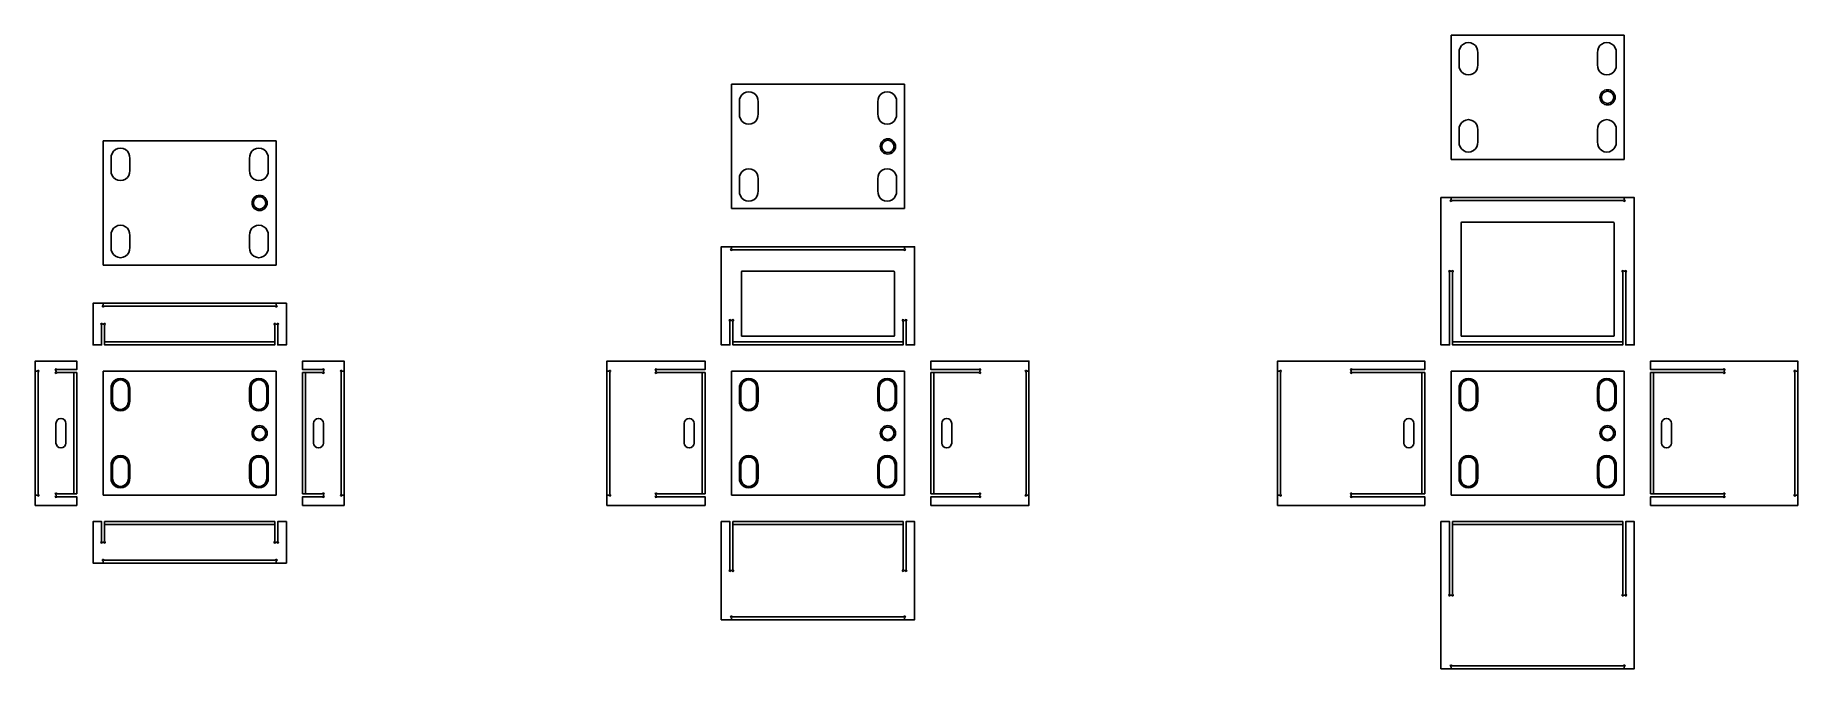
# Model space of a CAD drawing. Header units: millimetres. Extents: x -10143 to -2960, y -1379 to 1203.
import ezdxf

# ---------------------------------------------------------------- set-up
doc = ezdxf.new("R2010")
doc.units = ezdxf.units.MM
doc.header["$MEASUREMENT"] = 0
for name, color, linetype, true_color in [('CUT', 178, 'Continuous', 0x000000), ('Layer 01', 1, 'Continuous', 0xff0000), ('POKET - 35mm', 1, 'Continuous', 0xff0000)]:
    doc.layers.add(name, color=color, linetype=linetype, true_color=true_color)

msp = doc.modelspace()

# ---------------------------------------------------------------- linework, layer by layer
at = {"layer": 'CUT'}
for p, q in [((-4331.6, -20.9), (-4331.6, 438.1)), ((-4328.6, 441.1), (-4019.6, 441.1)), ((-3710.6, 441.1), (-4019.6, 441.1)), ((-3707.6, -20.9), (-3707.6, 438.1)), ((-7264.8, -20.9), (-7264.8, 238.1)), ((-7261.8, 241.1), (-6952.8, 241.1)), ((-6643.8, 241.1), (-6952.8, 241.1)), ((-6640.8, -20.9), (-6640.8, 238.1)), ((-6952.8, -23.9), (-7261.8, -23.9)), ((-6952.8, -23.9), (-6643.8, -23.9)), ((-4019.6, -23.9), (-4328.6, -23.9)), ((-4019.6, -23.9), (-3710.6, -23.9)), ((-9827.6, -286.9), (-9827.6, -236.9)), ((-9763.6, -236.9), (-9763.6, -286.9)), ((-9263.6, -236.9), (-9263.6, -286.9)), ((-9199.6, -286.9), (-9199.6, -236.9)), ((-7266.8, -286.9), (-7266.8, -236.9)), ((-7202.8, -236.9), (-7202.8, -286.9)), ((-6702.8, -236.9), (-6702.8, -286.9)), ((-6638.8, -286.9), (-6638.8, -236.9)), ((-4333.6, -286.9), (-4333.6, -236.9)), ((-4269.6, -236.9), (-4269.6, -286.9)), ((-3769.6, -236.9), (-3769.6, -286.9)), ((-3705.6, -286.9), (-3705.6, -236.9)), ((-10058.6, -458.9), (-10058.6, -378.9)), ((-10018.6, -378.9), (-10018.6, -458.9)), ((-9008.5, -378.9), (-9008.5, -458.9)), ((-8968.5, -458.9), (-8968.5, -378.9)), ((-7497.8, -458.9), (-7497.8, -378.9)), ((-7457.8, -378.9), (-7457.8, -458.9)), ((-6447.8, -378.9), (-6447.8, -458.9)), ((-6407.8, -458.9), (-6407.8, -378.9)), ((-4564.6, -458.9), (-4564.6, -378.9)), ((-4524.6, -378.9), (-4524.6, -458.9)), ((-3514.5, -378.9), (-3514.5, -458.9)), ((-3474.5, -458.9), (-3474.5, -378.9)), ((-9827.6, -550.9), (-9827.6, -600.9)), ((-9763.6, -600.9), (-9763.6, -550.9)), ((-9263.6, -600.9), (-9263.6, -550.9)), ((-9199.6, -550.9), (-9199.6, -600.9)), ((-7266.8, -550.9), (-7266.8, -600.9)), ((-7202.8, -600.9), (-7202.8, -550.9)), ((-6702.8, -600.9), (-6702.8, -550.9)), ((-6638.8, -550.9), (-6638.8, -600.9)), ((-4333.6, -550.9), (-4333.6, -600.9)), ((-4269.6, -600.9), (-4269.6, -550.9)), ((-3769.6, -600.9), (-3769.6, -550.9)), ((-3705.6, -550.9), (-3705.6, -600.9))]:
    msp.add_line(p, q, dxfattribs=at)
for points in [[(-4372.6, 697), (-4372.6, 1203)], [(-4019.6, 1203), (-4372.6, 1203)], [(-4019.6, 1203), (-3666.6, 1203)], [(-3666.6, 697), (-3666.6, 1203)], [(-7305.8, 497), (-7305.8, 1003)], [(-6952.8, 1003), (-7305.8, 1003)], [(-6952.8, 1003), (-6599.8, 1003)], [(-6599.8, 497), (-6599.8, 1003)], [(-9866.6, 266.5), (-9866.6, 772.5)], [(-9513.6, 772.5), (-9866.6, 772.5)], [(-9513.6, 772.5), (-9160.6, 772.5)], [(-9160.6, 266.5), (-9160.6, 772.5)], [(-4019.6, 697), (-4372.6, 697)], [(-4019.6, 697), (-3666.6, 697)], [(-4378.6, 238.1), (-4378.6, -58.9), (-4413.6, -58.9), (-4413.6, 541.1), (-4019.6, 541.1)], [(-3660.6, 238.1), (-3660.6, -58.9), (-3625.6, -58.9), (-3625.6, 541.1), (-4019.6, 541.1)], [(-6952.8, 497), (-7305.8, 497)], [(-6952.8, 497), (-6599.8, 497)], [(-7311.8, 38.1), (-7311.8, -58.9), (-7346.8, -58.9), (-7346.8, 341.1), (-6952.8, 341.1)], [(-6593.8, 38.1), (-6593.8, -58.9), (-6558.8, -58.9), (-6558.8, 341.1), (-6952.8, 341.1)], [(-9513.6, 266.5), (-9866.6, 266.5)], [(-9513.6, 266.5), (-9160.6, 266.5)], [(-4369.6, 241.1), (-4375.6, 241.1)], [(-4366.6, -58.9), (-4366.6, 238.1)], [(-3672.6, -58.9), (-3672.6, 238.1)], [(-3669.6, 241.1), (-3663.6, 241.1)], [(-9872.6, 22.9), (-9872.6, -58.9), (-9907.6, -58.9), (-9907.6, 110.6), (-9513.6, 110.6)], [(-9154.6, 22.9), (-9154.6, -58.9), (-9119.6, -58.9), (-9119.6, 110.6), (-9513.6, 110.6)], [(-9863.6, 25.9), (-9869.6, 25.9)], [(-9860.6, -58.9), (-9860.6, 22.9)], [(-9166.6, -58.9), (-9166.6, 22.9)], [(-9163.6, 25.9), (-9157.6, 25.9)], [(-7302.8, 41.1), (-7308.8, 41.1)], [(-7299.8, -58.9), (-7299.8, 38.1)], [(-6605.8, -58.9), (-6605.8, 38.1)], [(-6602.8, 41.1), (-6596.8, 41.1)], [(-9513.6, -58.9), (-9860.6, -58.9)], [(-9513.6, -58.9), (-9166.6, -58.9)], [(-6952.8, -58.9), (-7299.8, -58.9)], [(-6952.8, -58.9), (-6605.8, -58.9)], [(-4019.6, -58.9), (-4366.6, -58.9)], [(-4019.6, -58.9), (-3672.6, -58.9)], [(-10055.3, -159.9), (-9973.6, -159.9), (-9973.6, -124.9), (-10143, -124.9), (-10143, -418.9)], [(-8971.8, -159.9), (-9053.5, -159.9), (-9053.5, -124.9), (-8884.1, -124.9), (-8884.1, -418.9)], [(-7609.8, -159.9), (-7412.8, -159.9), (-7412.8, -124.9), (-7812.8, -124.9), (-7812.8, -418.9)], [(-6295.8, -159.9), (-6492.8, -159.9), (-6492.8, -124.9), (-6092.8, -124.9), (-6092.8, -418.9)], [(-4776.6, -159.9), (-4479.6, -159.9), (-4479.6, -124.9), (-5079.6, -124.9), (-5079.6, -418.9)], [(-3262.5, -159.9), (-3559.5, -159.9), (-3559.5, -124.9), (-2959.5, -124.9), (-2959.5, -418.9)], [(-10058.3, -168.9), (-10058.3, -162.9)], [(-9973.6, -171.9), (-10055.3, -171.9)], [(-9973.6, -418.9), (-9973.6, -171.9)], [(-9866.6, -671.9), (-9866.6, -165.9)], [(-9513.6, -165.9), (-9866.6, -165.9)], [(-9513.6, -165.9), (-9160.6, -165.9)], [(-9160.6, -671.9), (-9160.6, -165.9)], [(-9053.5, -171.9), (-8971.8, -171.9)], [(-9053.5, -418.9), (-9053.5, -171.9)], [(-8968.8, -168.9), (-8968.8, -162.9)], [(-7612.8, -168.9), (-7612.8, -162.9)], [(-7412.8, -171.9), (-7609.8, -171.9)], [(-7412.8, -418.9), (-7412.8, -171.9)], [(-7305.8, -671.9), (-7305.8, -165.9)], [(-6952.8, -165.9), (-7305.8, -165.9)], [(-6952.8, -165.9), (-6599.8, -165.9)], [(-6599.8, -671.9), (-6599.8, -165.9)], [(-6492.8, -171.9), (-6295.8, -171.9)], [(-6492.8, -418.9), (-6492.8, -171.9)], [(-6292.8, -168.9), (-6292.8, -162.9)], [(-4779.6, -168.9), (-4779.6, -162.9)], [(-4479.6, -171.9), (-4776.6, -171.9)], [(-4479.6, -418.9), (-4479.6, -171.9)], [(-4372.6, -671.9), (-4372.6, -165.9)], [(-4019.6, -165.9), (-4372.6, -165.9)], [(-4019.6, -165.9), (-3666.6, -165.9)], [(-3666.6, -671.9), (-3666.6, -165.9)], [(-3559.5, -171.9), (-3262.5, -171.9)], [(-3559.5, -418.9), (-3559.5, -171.9)], [(-3259.5, -168.9), (-3259.5, -162.9)], [(-10055.3, -677.9), (-9973.6, -677.9), (-9973.6, -712.9), (-10143, -712.9), (-10143, -418.9)], [(-9973.6, -418.9), (-9973.6, -665.9)], [(-8971.8, -677.9), (-9053.5, -677.9), (-9053.5, -712.9), (-8884.1, -712.9), (-8884.1, -418.9)], [(-9053.5, -418.9), (-9053.5, -665.9)], [(-7609.8, -677.9), (-7412.8, -677.9), (-7412.8, -712.9), (-7812.8, -712.9), (-7812.8, -418.9)], [(-7412.8, -418.9), (-7412.8, -665.9)], [(-6295.8, -677.9), (-6492.8, -677.9), (-6492.8, -712.9), (-6092.8, -712.9), (-6092.8, -418.9)], [(-6492.8, -418.9), (-6492.8, -665.9)], [(-4776.6, -677.9), (-4479.6, -677.9), (-4479.6, -712.9), (-5079.6, -712.9), (-5079.6, -418.9)], [(-4479.6, -418.9), (-4479.6, -665.9)], [(-3262.5, -677.9), (-3559.5, -677.9), (-3559.5, -712.9), (-2959.5, -712.9), (-2959.5, -418.9)], [(-3559.5, -418.9), (-3559.5, -665.9)], [(-10058.3, -668.9), (-10058.3, -674.9)], [(-9973.6, -665.9), (-10055.3, -665.9)], [(-9513.6, -671.9), (-9866.6, -671.9)], [(-9513.6, -671.9), (-9160.6, -671.9)], [(-9053.5, -665.9), (-8971.8, -665.9)], [(-8968.8, -668.9), (-8968.8, -674.9)], [(-7612.8, -668.9), (-7612.8, -674.9)], [(-7412.8, -665.9), (-7609.8, -665.9)], [(-6952.8, -671.9), (-7305.8, -671.9)], [(-6952.8, -671.9), (-6599.8, -671.9)], [(-6492.8, -665.9), (-6295.8, -665.9)], [(-6292.8, -668.9), (-6292.8, -674.9)], [(-4779.6, -668.9), (-4779.6, -674.9)], [(-4479.6, -665.9), (-4776.6, -665.9)], [(-4019.6, -671.9), (-4372.6, -671.9)], [(-4019.6, -671.9), (-3666.6, -671.9)], [(-3559.5, -665.9), (-3262.5, -665.9)], [(-3259.5, -668.9), (-3259.5, -674.9)], [(-9872.6, -860.6), (-9872.6, -778.9), (-9907.6, -778.9), (-9907.6, -948.3), (-9513.6, -948.3)], [(-9860.6, -778.9), (-9860.6, -860.6)], [(-9513.6, -778.9), (-9860.6, -778.9)], [(-9154.6, -860.6), (-9154.6, -778.9), (-9119.6, -778.9), (-9119.6, -948.3), (-9513.6, -948.3)], [(-9513.6, -778.9), (-9166.6, -778.9)], [(-9166.6, -778.9), (-9166.6, -860.6)], [(-7311.8, -975.9), (-7311.8, -778.9), (-7346.8, -778.9), (-7346.8, -1178.9), (-6952.8, -1178.9)], [(-7299.8, -778.9), (-7299.8, -975.9)], [(-6952.8, -778.9), (-7299.8, -778.9)], [(-6593.8, -975.9), (-6593.8, -778.9), (-6558.8, -778.9), (-6558.8, -1178.9), (-6952.8, -1178.9)], [(-6952.8, -778.9), (-6605.8, -778.9)], [(-6605.8, -778.9), (-6605.8, -975.9)], [(-4378.6, -1075.9), (-4378.6, -778.9), (-4413.6, -778.9), (-4413.6, -1378.9), (-4019.6, -1378.9)], [(-4366.6, -778.9), (-4366.6, -1075.9)], [(-4019.6, -778.9), (-4366.6, -778.9)], [(-3660.6, -1075.9), (-3660.6, -778.9), (-3625.6, -778.9), (-3625.6, -1378.9), (-4019.6, -1378.9)], [(-4019.6, -778.9), (-3672.6, -778.9)], [(-3672.6, -778.9), (-3672.6, -1075.9)], [(-9863.6, -863.6), (-9869.6, -863.6)], [(-9163.6, -863.6), (-9157.6, -863.6)], [(-7302.8, -978.9), (-7308.8, -978.9)], [(-6602.8, -978.9), (-6596.8, -978.9)], [(-4369.6, -1078.9), (-4375.6, -1078.9)], [(-3669.6, -1078.9), (-3663.6, -1078.9)]]:
    msp.add_lwpolyline(points, dxfattribs=at)
for centre in [(-3734.6, 950), (-6667.8, 750), (-9228.6, 519.5), (-9228.6, -418.9), (-6667.8, -418.9), (-3734.6, -418.9)]:
    msp.add_circle(centre, 25, dxfattribs=at)
for centre, radius, start, end in [((-4328.6, 438.1), 3, 90, 180), ((-3710.6, 438.1), 3, 360, 90), ((-7261.8, 238.1), 3, 90, 180), ((-6643.8, 238.1), 3, 360, 90), ((-4378.6, 241.1), 3, 0, 270), ((-4366.6, 241.1), 3, 270, 180), ((-3672.6, 241.1), 3, 0, 270), ((-3660.6, 241.1), 3, 270, 180), ((-9872.6, 25.9), 3, 0, 270), ((-9860.6, 25.9), 3, 270, 180), ((-9166.6, 25.9), 3, 0, 270), ((-9154.6, 25.9), 3, 270, 180), ((-7311.8, 41.1), 3, 0, 270), ((-7299.8, 41.1), 3, 270, 180), ((-6605.8, 41.1), 3, 0, 270), ((-6593.8, 41.1), 3, 270, 180), ((-7261.8, -20.9), 3, 180, 270), ((-6643.8, -20.9), 3, 270, 360), ((-4328.6, -20.9), 3, 180, 270), ((-3710.6, -20.9), 3, 270, 360), ((-10058.3, -159.9), 3, 0, 270), ((-10058.3, -171.9), 3, 90, 360), ((-9795.6, -234), 32.1, 354.87246, 185.12754), ((-9231.6, -234), 32.1, 354.87246, 185.12754), ((-8968.8, -159.9), 3, 270, 180), ((-8968.8, -171.9), 3, 180, 90), ((-7612.8, -159.9), 3, 0, 270), ((-7612.8, -171.9), 3, 90, 360), ((-7234.8, -234), 32.1, 354.87246, 185.12754), ((-6670.8, -234), 32.1, 354.87246, 185.12754), ((-6292.8, -159.9), 3, 270, 180), ((-6292.8, -171.9), 3, 180, 90), ((-4779.6, -159.9), 3, 0, 270), ((-4779.6, -171.9), 3, 90, 360), ((-4301.6, -234), 32.1, 354.87246, 185.12754), ((-3737.6, -234), 32.1, 354.87246, 185.12754), ((-3259.5, -159.9), 3, 270, 180), ((-3259.5, -171.9), 3, 180, 90), ((-9795.6, -289.7), 32.1, 174.87246, 5.12754), ((-9231.6, -289.7), 32.1, 174.87246, 5.12754), ((-7234.8, -289.7), 32.1, 174.87246, 5.12754), ((-6670.8, -289.7), 32.1, 174.87246, 5.12754), ((-4301.6, -289.7), 32.1, 174.87246, 5.12754), ((-3737.6, -289.7), 32.1, 174.87246, 5.12754), ((-10038.6, -378.9), 20, 0, 180), ((-8988.5, -378.9), 20, 0, 180), ((-7477.8, -378.9), 20, 0, 180), ((-6427.8, -378.9), 20, 0, 180), ((-4544.6, -378.9), 20, 0, 180), ((-3494.5, -378.9), 20, 0, 180), ((-10038.6, -458.9), 20, 180, 0), ((-8988.5, -458.9), 20, 180, 0), ((-7477.8, -458.9), 20, 180, 0), ((-6427.8, -458.9), 20, 180, 0), ((-4544.6, -458.9), 20, 180, 0), ((-3494.5, -458.9), 20, 180, 0), ((-9795.6, -548), 32.1, 354.87246, 185.12754), ((-9231.6, -548), 32.1, 354.87246, 185.12754), ((-7234.8, -548), 32.1, 354.87246, 185.12754), ((-6670.8, -548), 32.1, 354.87246, 185.12754), ((-4301.6, -548), 32.1, 354.87246, 185.12754), ((-3737.6, -548), 32.1, 354.87246, 185.12754), ((-9795.6, -603.7), 32.1, 174.87246, 5.12754), ((-9231.6, -603.7), 32.1, 174.87246, 5.12754), ((-7234.8, -603.7), 32.1, 174.87246, 5.12754), ((-6670.8, -603.7), 32.1, 174.87246, 5.12754), ((-4301.6, -603.7), 32.1, 174.87246, 5.12754), ((-3737.6, -603.7), 32.1, 174.87246, 5.12754), ((-10058.3, -665.9), 3, 0, 270), ((-10058.3, -677.9), 3, 90, 0), ((-8968.8, -665.9), 3, 270, 180), ((-8968.8, -677.9), 3, 180, 90), ((-7612.8, -665.9), 3, 0, 270), ((-7612.8, -677.9), 3, 90, 0), ((-6292.8, -665.9), 3, 270, 180), ((-6292.8, -677.9), 3, 180, 90), ((-4779.6, -665.9), 3, 0, 270), ((-4779.6, -677.9), 3, 90, 0), ((-3259.5, -665.9), 3, 270, 180), ((-3259.5, -677.9), 3, 180, 90), ((-9872.6, -863.6), 3, 90, 0), ((-9860.6, -863.6), 3, 180, 90), ((-9166.6, -863.6), 3, 90, 0), ((-9154.6, -863.6), 3, 180, 90), ((-7311.8, -978.9), 3, 90, 0), ((-7299.8, -978.9), 3, 180, 90), ((-6605.8, -978.9), 3, 90, 0), ((-6593.8, -978.9), 3, 180, 90), ((-4378.6, -1078.9), 3, 90, 0), ((-4366.6, -1078.9), 3, 180, 90), ((-3672.6, -1078.9), 3, 90, 0), ((-3660.6, -1078.9), 3, 180, 90)]:
    msp.add_arc(centre, radius, start, end, dxfattribs=at)
at = {"layer": 'Layer 01'}
for p, q in [((-4339.6, 1082.3), (-4339.6, 1131.8)), ((-4263.6, 1131.8), (-4263.6, 1082.3)), ((-3775.6, 1131.8), (-3775.6, 1082.3)), ((-3699.6, 1082.3), (-3699.6, 1131.8)), ((-7272.8, 882.3), (-7272.8, 931.8)), ((-7196.8, 931.8), (-7196.8, 882.3)), ((-6708.8, 931.8), (-6708.8, 882.3)), ((-6632.8, 882.3), (-6632.8, 931.8)), ((-4339.6, 817.8), (-4339.6, 768.3)), ((-4263.6, 768.3), (-4263.6, 817.8)), ((-3775.6, 768.3), (-3775.6, 817.8)), ((-3699.6, 817.8), (-3699.6, 768.3)), ((-9833.6, 651.8), (-9833.6, 701.2)), ((-9757.6, 701.2), (-9757.6, 651.8)), ((-9269.6, 701.2), (-9269.6, 651.8)), ((-9193.6, 651.8), (-9193.6, 701.2)), ((-7272.8, 617.8), (-7272.8, 568.3)), ((-7196.8, 568.3), (-7196.8, 617.8)), ((-6708.8, 568.3), (-6708.8, 617.8)), ((-6632.8, 617.8), (-6632.8, 568.3)), ((-9833.6, 387.2), (-9833.6, 337.8)), ((-9757.6, 337.8), (-9757.6, 387.2)), ((-9269.6, 337.8), (-9269.6, 387.2)), ((-9193.6, 387.2), (-9193.6, 337.8))]:
    msp.add_line(p, q, dxfattribs=at)
for centre, start, end in [((-4301.6, 1134.9), 355.29341, 184.70659), ((-3737.6, 1134.9), 355.29341, 184.70659), ((-4301.6, 1079.2), 175.29341, 4.70659), ((-3737.6, 1079.2), 175.29341, 4.70659), ((-7234.8, 934.9), 355.29341, 184.70659), ((-6670.8, 934.9), 355.29341, 184.70659), ((-7234.8, 879.2), 175.29341, 4.70659), ((-6670.8, 879.2), 175.29341, 4.70659), ((-4301.6, 820.9), 355.29341, 184.70659), ((-3737.6, 820.9), 355.29341, 184.70659), ((-9795.6, 704.4), 355.29341, 184.70659), ((-9231.6, 704.4), 355.29341, 184.70659), ((-4301.6, 765.2), 175.29341, 4.70659), ((-3737.6, 765.2), 175.29341, 4.70659), ((-9795.6, 648.6), 175.29341, 4.70659), ((-9231.6, 648.6), 175.29341, 4.70659), ((-7234.8, 620.9), 355.29341, 184.70659), ((-6670.8, 620.9), 355.29341, 184.70659), ((-7234.8, 565.2), 175.29341, 4.70659), ((-6670.8, 565.2), 175.29341, 4.70659), ((-9795.6, 390.4), 355.29341, 184.70659), ((-9231.6, 390.4), 355.29341, 184.70659), ((-9795.6, 334.6), 175.29341, 4.70659), ((-9231.6, 334.6), 175.29341, 4.70659)]:
    msp.add_arc(centre, 38.1, start, end, dxfattribs=at)
at = {"layer": 'POKET - 35mm'}
for p, q in [((-9833.6, -286.6), (-9833.6, -237.1)), ((-9757.6, -237.1), (-9757.6, -286.6)), ((-9269.6, -237.1), (-9269.6, -286.6)), ((-9263.6, -236.9), (-9263.6, -286.9)), ((-9199.6, -286.9), (-9199.6, -236.9)), ((-9193.6, -286.6), (-9193.6, -237.1)), ((-7272.8, -286.6), (-7272.8, -237.1)), ((-7196.8, -237.1), (-7196.8, -286.6)), ((-6708.8, -237.1), (-6708.8, -286.6)), ((-6702.8, -236.9), (-6702.8, -286.9)), ((-6638.8, -286.9), (-6638.8, -236.9)), ((-6632.8, -286.6), (-6632.8, -237.1)), ((-4339.6, -286.6), (-4339.6, -237.1)), ((-4263.6, -237.1), (-4263.6, -286.6)), ((-3775.6, -237.1), (-3775.6, -286.6)), ((-3769.6, -236.9), (-3769.6, -286.9)), ((-3705.6, -286.9), (-3705.6, -236.9)), ((-3699.6, -286.6), (-3699.6, -237.1)), ((-9833.6, -551.1), (-9833.6, -600.6)), ((-9827.6, -550.9), (-9827.6, -600.9)), ((-9763.6, -600.9), (-9763.6, -550.9)), ((-9757.6, -600.6), (-9757.6, -551.1)), ((-9269.6, -600.6), (-9269.6, -551.1)), ((-9193.6, -551.1), (-9193.6, -600.6)), ((-7272.8, -551.1), (-7272.8, -600.6)), ((-7266.8, -550.9), (-7266.8, -600.9)), ((-7202.8, -600.9), (-7202.8, -550.9)), ((-7196.8, -600.6), (-7196.8, -551.1)), ((-6708.8, -600.6), (-6708.8, -551.1)), ((-6632.8, -551.1), (-6632.8, -600.6)), ((-4339.6, -551.1), (-4339.6, -600.6)), ((-4333.6, -550.9), (-4333.6, -600.9)), ((-4269.6, -600.9), (-4269.6, -550.9)), ((-4263.6, -600.6), (-4263.6, -551.1)), ((-3775.6, -600.6), (-3775.6, -551.1)), ((-3699.6, -551.1), (-3699.6, -600.6))]:
    msp.add_line(p, q, dxfattribs=at)
for points in [[(-4372.6, 541.1), (-3666.6, 541.1)], [(-4372.6, 541.1), (-4372.6, 532.1)], [(-4369.6, 529.1), (-4019.6, 529.1)], [(-3669.6, 529.1), (-4019.6, 529.1)], [(-3666.6, 541.1), (-3666.6, 532.1)], [(-7305.8, 341.1), (-6599.8, 341.1)], [(-7305.8, 341.1), (-7305.8, 332.1)], [(-7302.8, 329.1), (-6952.8, 329.1)], [(-6602.8, 329.1), (-6952.8, 329.1)], [(-6599.8, 341.1), (-6599.8, 332.1)], [(-9866.6, 110.6), (-9160.6, 110.6)], [(-9866.6, 110.6), (-9866.6, 101.6)], [(-9863.6, 98.6), (-9513.6, 98.6)], [(-9163.6, 98.6), (-9513.6, 98.6)], [(-9160.6, 110.6), (-9160.6, 101.6)], [(-9513.6, -46.9), (-9860.6, -46.9), (-9860.6, -58.9), (-9513.6, -58.9)], [(-9513.6, -46.9), (-9166.6, -46.9), (-9166.6, -58.9), (-9513.6, -58.9)], [(-6952.8, -46.9), (-7299.8, -46.9), (-7299.8, -58.9), (-6952.8, -58.9)], [(-6952.8, -46.9), (-6605.8, -46.9), (-6605.8, -58.9), (-6952.8, -58.9)], [(-4019.6, -46.9), (-4366.6, -46.9), (-4366.6, -58.9), (-4019.6, -58.9)], [(-4019.6, -46.9), (-3672.6, -46.9), (-3672.6, -58.9), (-4019.6, -58.9)], [(-10143, -671.9), (-10143, -165.9)], [(-10143, -165.9), (-10134, -165.9)], [(-10131, -168.9), (-10131, -418.9)], [(-9985.6, -418.9), (-9985.6, -171.9), (-9973.6, -171.9), (-9973.6, -418.9)], [(-9041.5, -418.9), (-9041.5, -171.9), (-9053.5, -171.9), (-9053.5, -418.9)], [(-8896.1, -168.9), (-8896.1, -418.9)], [(-8884.1, -165.9), (-8893.1, -165.9)], [(-8884.1, -671.9), (-8884.1, -165.9)], [(-7812.8, -671.9), (-7812.8, -165.9)], [(-7812.8, -165.9), (-7803.8, -165.9)], [(-7800.8, -168.9), (-7800.8, -418.9)], [(-7424.8, -418.9), (-7424.8, -171.9), (-7412.8, -171.9), (-7412.8, -418.9)], [(-6480.8, -418.9), (-6480.8, -171.9), (-6492.8, -171.9), (-6492.8, -418.9)], [(-6104.8, -168.9), (-6104.8, -418.9)], [(-6092.8, -165.9), (-6101.8, -165.9)], [(-6092.8, -671.9), (-6092.8, -165.9)], [(-5079.6, -671.9), (-5079.6, -165.9)], [(-5079.6, -165.9), (-5070.6, -165.9)], [(-5067.6, -168.9), (-5067.6, -418.9)], [(-4491.6, -418.9), (-4491.6, -171.9), (-4479.6, -171.9), (-4479.6, -418.9)], [(-3547.5, -418.9), (-3547.5, -171.9), (-3559.5, -171.9), (-3559.5, -418.9)], [(-2971.5, -168.9), (-2971.5, -418.9)], [(-2959.5, -165.9), (-2968.5, -165.9)], [(-2959.5, -671.9), (-2959.5, -165.9)], [(-10131, -668.9), (-10131, -418.9)], [(-9985.6, -418.9), (-9985.6, -665.9), (-9973.6, -665.9), (-9973.6, -418.9)], [(-9041.5, -418.9), (-9041.5, -665.9), (-9053.5, -665.9), (-9053.5, -418.9)], [(-8896.1, -668.9), (-8896.1, -418.9)], [(-7800.8, -668.9), (-7800.8, -418.9)], [(-7424.8, -418.9), (-7424.8, -665.9), (-7412.8, -665.9), (-7412.8, -418.9)], [(-6480.8, -418.9), (-6480.8, -665.9), (-6492.8, -665.9), (-6492.8, -418.9)], [(-6104.8, -668.9), (-6104.8, -418.9)], [(-5067.6, -668.9), (-5067.6, -418.9)], [(-4491.6, -418.9), (-4491.6, -665.9), (-4479.6, -665.9), (-4479.6, -418.9)], [(-3547.5, -418.9), (-3547.5, -665.9), (-3559.5, -665.9), (-3559.5, -418.9)], [(-2971.5, -668.9), (-2971.5, -418.9)], [(-10143, -671.9), (-10134, -671.9)], [(-8884.1, -671.9), (-8893.1, -671.9)], [(-7812.8, -671.9), (-7803.8, -671.9)], [(-6092.8, -671.9), (-6101.8, -671.9)], [(-5079.6, -671.9), (-5070.6, -671.9)], [(-2959.5, -671.9), (-2968.5, -671.9)], [(-9513.6, -790.9), (-9860.6, -790.9), (-9860.6, -778.9), (-9513.6, -778.9)], [(-9513.6, -790.9), (-9166.6, -790.9), (-9166.6, -778.9), (-9513.6, -778.9)], [(-6952.8, -790.9), (-7299.8, -790.9), (-7299.8, -778.9), (-6952.8, -778.9)], [(-6952.8, -790.9), (-6605.8, -790.9), (-6605.8, -778.9), (-6952.8, -778.9)], [(-4019.6, -790.9), (-4366.6, -790.9), (-4366.6, -778.9), (-4019.6, -778.9)], [(-4019.6, -790.9), (-3672.6, -790.9), (-3672.6, -778.9), (-4019.6, -778.9)], [(-9866.6, -948.3), (-9866.6, -939.3)], [(-9866.6, -948.3), (-9160.6, -948.3)], [(-9863.6, -936.3), (-9513.6, -936.3)], [(-9163.6, -936.3), (-9513.6, -936.3)], [(-9160.6, -948.3), (-9160.6, -939.3)], [(-7305.8, -1178.9), (-7305.8, -1169.9)], [(-7305.8, -1178.9), (-6599.8, -1178.9)], [(-7302.8, -1166.9), (-6952.8, -1166.9)], [(-6602.8, -1166.9), (-6952.8, -1166.9)], [(-6599.8, -1178.9), (-6599.8, -1169.9)], [(-4372.6, -1378.9), (-4372.6, -1369.9)], [(-4372.6, -1378.9), (-3666.6, -1378.9)], [(-4369.6, -1366.9), (-4019.6, -1366.9)], [(-3669.6, -1366.9), (-4019.6, -1366.9)], [(-3666.6, -1378.9), (-3666.6, -1369.9)]]:
    msp.add_lwpolyline(points, dxfattribs=at)
for centre, radius in [((-3734.6, 950), 31), ((-3734.6, 950), 25), ((-6667.8, 750), 31), ((-6667.8, 750), 25), ((-9228.6, 519.5), 31), ((-9228.6, 519.5), 25), ((-9228.6, -418.9), 31), ((-9228.6, -418.9), 25), ((-6667.8, -418.9), 31), ((-6667.8, -418.9), 25), ((-3734.6, -418.9), 31), ((-3734.6, -418.9), 25)]:
    msp.add_circle(centre, radius, dxfattribs=at)
for centre, radius, start, end in [((-4372.6, 529.1), 3, 90, 0), ((-3666.6, 529.1), 3, 180, 90), ((-7305.8, 329.1), 3, 90, 0), ((-6599.8, 329.1), 3, 180, 90), ((-9866.6, 98.6), 3, 90, 0), ((-9160.6, 98.6), 3, 180, 90), ((-10131, -165.9), 3, 270, 180), ((-9795.6, -234), 38.1, 355.29341, 184.70659), ((-9231.6, -234), 38.1, 355.29341, 184.70659), ((-9231.6, -234), 32.1, 354.87246, 185.12754), ((-8896.1, -165.9), 3, 0, 270), ((-7800.8, -165.9), 3, 270, 180), ((-7234.8, -234), 38.1, 355.29341, 184.70659), ((-6670.8, -234), 38.1, 355.29341, 184.70659), ((-6670.8, -234), 32.1, 354.87246, 185.12754), ((-6104.8, -165.9), 3, 0, 270), ((-5067.6, -165.9), 3, 270, 180), ((-4301.6, -234), 38.1, 355.29341, 184.70659), ((-3737.6, -234), 38.1, 355.29341, 184.70659), ((-3737.6, -234), 32.1, 354.87246, 185.12754), ((-2971.5, -165.9), 3, 0, 270), ((-9795.6, -289.7), 38.1, 175.29341, 4.70659), ((-9231.6, -289.7), 38.1, 175.29341, 4.70659), ((-9231.6, -289.7), 32.1, 174.87246, 5.12754), ((-7234.8, -289.7), 38.1, 175.29341, 4.70659), ((-6670.8, -289.7), 38.1, 175.29341, 4.70659), ((-6670.8, -289.7), 32.1, 174.87246, 5.12754), ((-4301.6, -289.7), 38.1, 175.29341, 4.70659), ((-3737.6, -289.7), 38.1, 175.29341, 4.70659), ((-3737.6, -289.7), 32.1, 174.87246, 5.12754), ((-9795.6, -548), 38.1, 355.29341, 184.70659), ((-9795.6, -548), 32.1, 354.87246, 185.12754), ((-9231.6, -548), 38.1, 355.29341, 184.70659), ((-7234.8, -548), 38.1, 355.29341, 184.70659), ((-7234.8, -548), 32.1, 354.87246, 185.12754), ((-6670.8, -548), 38.1, 355.29341, 184.70659), ((-4301.6, -548), 38.1, 355.29341, 184.70659), ((-4301.6, -548), 32.1, 354.87246, 185.12754), ((-3737.6, -548), 38.1, 355.29341, 184.70659), ((-9795.6, -603.7), 38.1, 175.29341, 4.70659), ((-9795.6, -603.7), 32.1, 174.87246, 5.12754), ((-9231.6, -603.7), 38.1, 175.29341, 4.70659), ((-7234.8, -603.7), 38.1, 175.29341, 4.70659), ((-7234.8, -603.7), 32.1, 174.87246, 5.12754), ((-6670.8, -603.7), 38.1, 175.29341, 4.70659), ((-4301.6, -603.7), 38.1, 175.29341, 4.70659), ((-4301.6, -603.7), 32.1, 174.87246, 5.12754), ((-3737.6, -603.7), 38.1, 175.29341, 4.70659), ((-10131, -671.9), 3, 180, 90), ((-8896.1, -671.9), 3, 90, 0), ((-7800.8, -671.9), 3, 180, 90), ((-6104.8, -671.9), 3, 90, 0), ((-5067.6, -671.9), 3, 180, 90), ((-2971.5, -671.9), 3, 90, 0), ((-9866.6, -936.3), 3, 0, 270), ((-9160.6, -936.3), 3, 270, 180), ((-7305.8, -1166.9), 3, 0, 270), ((-6599.8, -1166.9), 3, 270, 180), ((-4372.6, -1366.9), 3, 0, 270), ((-3666.6, -1366.9), 3, 270, 180)]:
    msp.add_arc(centre, radius, start, end, dxfattribs=at)

doc.saveas('drawing.dxf')
